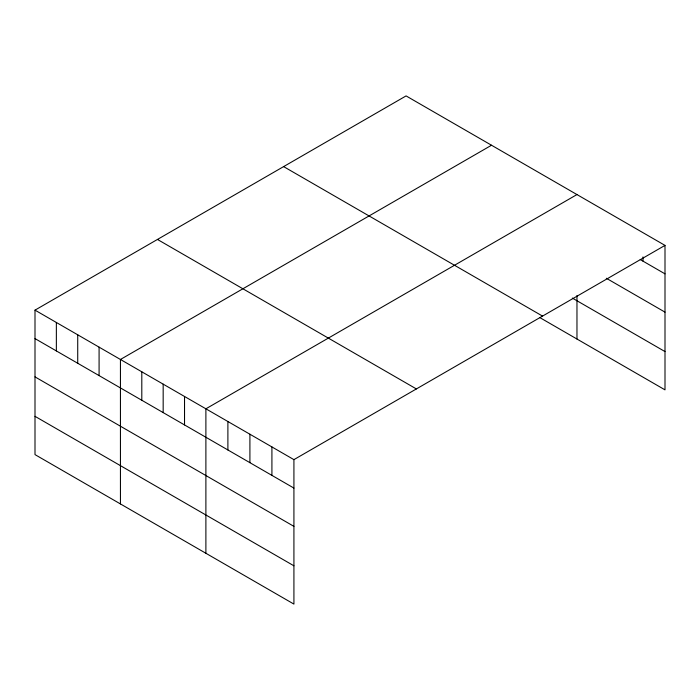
<?xml version="1.0" encoding="UTF-8"?>
<svg xmlns="http://www.w3.org/2000/svg" width="700" height="700" viewBox="0 0 700 700"><rect width="100%" height="100%" fill="white"/><g stroke="black" fill="none" stroke-linecap="round" stroke-linejoin="round"><path stroke-width="1.05" d="M665 245.394L293.921 459.637L293.921 604.091L35 454.606L35 310.144L406.079 95.909L665 245.394L665 389.856L539.814 317.581M491.523 145.241L120.444 359.476L120.444 503.939M576.966 194.565L205.888 408.809L205.888 553.271M640.238 259.551L665 273.849M606.314 278.25L665 312.13M572.32 298.069L665 351.575M283.623 166.609L542.544 316.094M157.456 239.444L416.377 388.938M35 310.144L293.921 459.637M35 338.599L293.921 488.084M35 376.88L293.921 526.365M35 416.325L293.921 565.81M642.994 256.926L642.994 261.144M576.966 295.558L576.966 339.027M271.915 446.924L271.915 475.379M249.909 434.219L249.909 462.674M227.894 421.514L227.894 449.969M184.529 396.471L184.529 424.926M163.17 384.142L163.17 412.598M141.803 371.805L141.803 400.26M99.085 347.148L99.085 375.594M77.726 334.81L77.726 363.265M56.359 322.481L56.359 350.928"/></g></svg>
